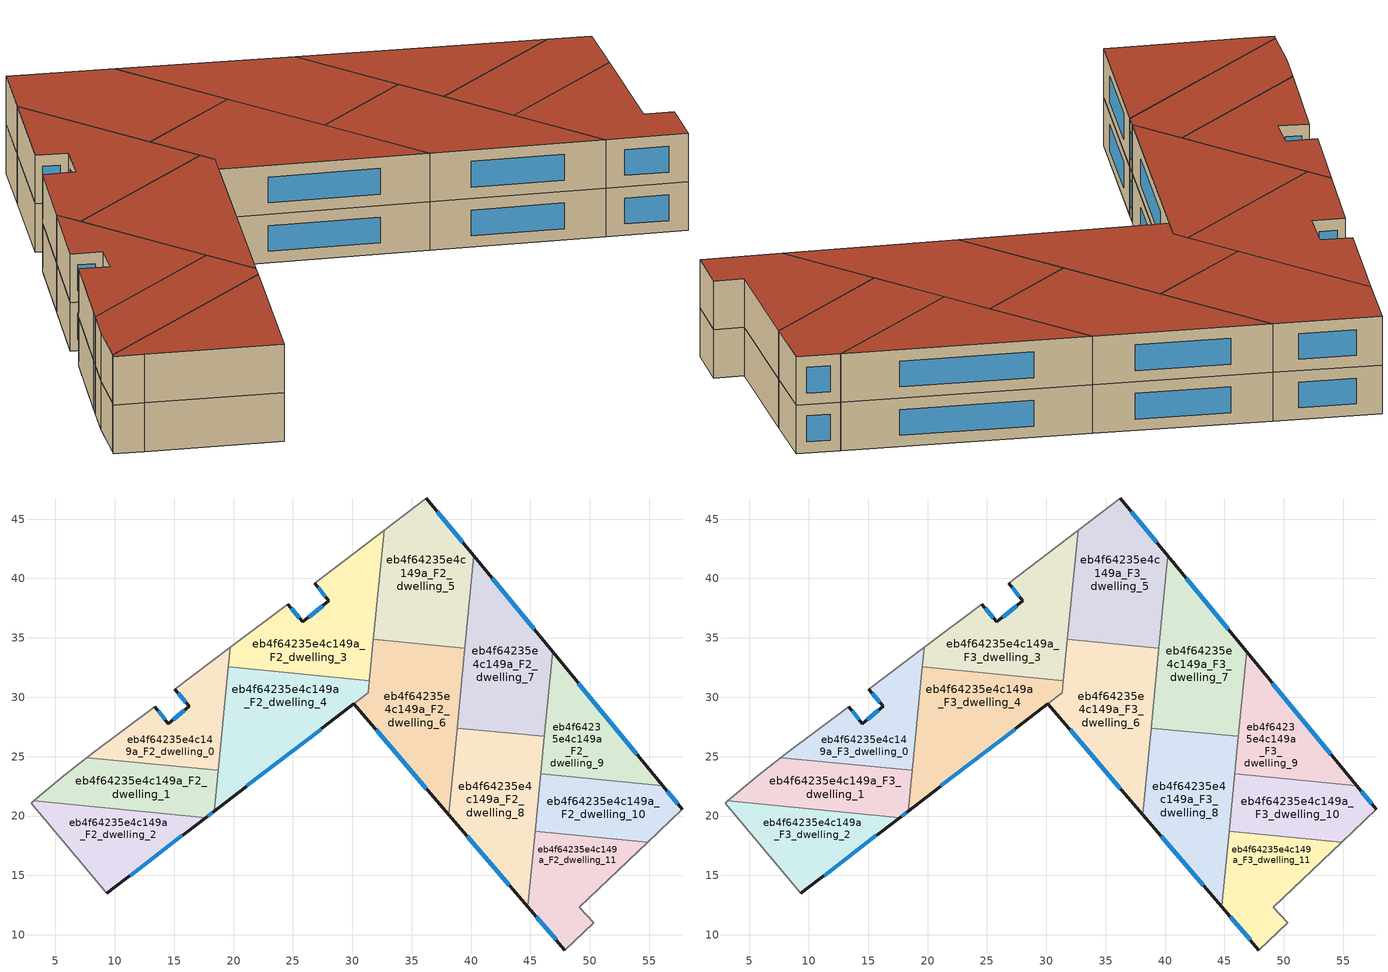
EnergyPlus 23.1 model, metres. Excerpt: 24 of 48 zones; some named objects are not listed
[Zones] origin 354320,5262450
eb4f64235e4c149a_F2_dwelling_0
 floor to eb4f64235e4c149a_F1_dwelling_0 (EU_floor_Construction): 19.72,34.19 18.71,23.84 7.65,24.92 8.09,25.26 13.38,29.2 14.49,27.77 16.26,29.24 15.04,30.69 z6
 wall outside (EU_wall_Construction): 15.04,30.69 16.26,29.24 14.49,27.77 13.38,29.2 z6:9
 wall adiabatic (EU_wall_Construction): 19.72,34.19 15.04,30.69 / 13.38,29.2 8.09,25.26 7.65,24.92 z6:9
 wall to eb4f64235e4c149a_F2_dwelling_1 (EU_wall_Construction): 7.65,24.92 18.71,23.84 z6:9
 wall to eb4f64235e4c149a_F2_dwelling_4 (EU_wall_Construction): 18.71,23.84 19.56,32.55 z6:9
 wall to eb4f64235e4c149a_F2_dwelling_3 (EU_wall_Construction): 19.56,32.55 19.71,34.19 z6:9
 window (EU_Window_Construction): 15.84,28.89 14.91,28.11 / 15.33,30.35 15.97,29.58 / 14.23,28.1 13.64,28.86 z6.7:8.3
eb4f64235e4c149a_F2_dwelling_1
 floor to eb4f64235e4c149a_F1_dwelling_1 (EU_floor_Construction): 18.71,23.84 18.37,20.42 17.65,19.87 3.19,21.27 5.7,23.41 7.65,24.92 z6
 wall outside (EU_wall_Construction): 17.65,19.87 18.37,20.42 z6:9
 wall to eb4f64235e4c149a_F2_dwelling_2 (EU_wall_Construction): 3.19,21.27 17.65,19.87 z6:9
 wall adiabatic (EU_wall_Construction): 7.65,24.92 5.7,23.41 3.19,21.27 z6:9
 wall to eb4f64235e4c149a_F2_dwelling_4 (EU_wall_Construction): 18.37,20.42 18.71,23.84 z6:9
 window (EU_Window_Construction): 17.82,20 18.2,20.29 z6.7:8.3
eb4f64235e4c149a_F2_dwelling_10
 floor to eb4f64235e4c149a_F1_dwelling_10 (EU_floor_Construction): 56.15,22.56 57.79,20.57 54.89,17.8 45.39,18.73 45.86,23.56 z6
 wall outside (EU_wall_Construction): 57.79,20.57 56.15,22.56 z6:9
 wall adiabatic (EU_wall_Construction): 54.89,17.8 57.79,20.57 z6:9
 wall to eb4f64235e4c149a_F2_dwelling_11 (EU_wall_Construction): 45.39,18.73 54.89,17.8 z6:9
 wall to eb4f64235e4c149a_F2_dwelling_9 (EU_wall_Construction): 56.15,22.56 45.86,23.56 z6:9
 wall to eb4f64235e4c149a_F2_dwelling_8 (EU_wall_Construction): 45.86,23.56 45.39,18.73 z6:9
 window (EU_Window_Construction): 57.4,21.03 56.53,22.09 z6.7:8.3
eb4f64235e4c149a_F2_dwelling_11
 floor to eb4f64235e4c149a_F1_dwelling_11 (EU_floor_Construction): 54.89,17.8 49.12,12.31 50.33,11 47.89,8.72 44.77,12.36 45.39,18.73 z6
 wall outside (EU_wall_Construction): 44.77,12.36 47.89,8.72 z6:9
 wall adiabatic (EU_wall_Construction): 47.89,8.72 50.33,11 49.12,12.31 54.89,17.8 z6:9
 wall to eb4f64235e4c149a_F2_dwelling_8 (EU_wall_Construction): 45.39,18.73 44.77,12.36 z6:9
 window (EU_Window_Construction): 45.5,11.51 47.16,9.58 z6.7:8.3
eb4f64235e4c149a_F2_dwelling_2
 floor to eb4f64235e4c149a_F1_dwelling_2 (EU_floor_Construction): 17.65,19.87 9.34,13.49 4.12,19.72 2.96,21.08 3.19,21.27 z6
 wall outside (EU_wall_Construction): 9.34,13.49 17.65,19.87 z6:9
 wall adiabatic (EU_wall_Construction): 3.19,21.27 2.96,21.08 4.12,19.72 9.34,13.49 z6:9
 window (EU_Window_Construction): 11.29,14.98 15.7,18.37 z6.7:8.3
eb4f64235e4c149a_F2_dwelling_3
 floor to eb4f64235e4c149a_F1_dwelling_3 (EU_floor_Construction): 32.67,44.06 31.44,31.39 19.55,32.55 19.72,34.19 24.56,37.83 25.84,36.34 28.02,38.12 26.84,39.61 z6
 wall outside (EU_wall_Construction): 26.84,39.61 28.02,38.12 25.84,36.34 24.56,37.83 z6:9
 wall adiabatic (EU_wall_Construction): 32.67,44.06 26.84,39.61 / 24.56,37.83 19.72,34.19 z6:9
 wall to eb4f64235e4c149a_F2_dwelling_5 (EU_wall_Construction): 31.78,34.87 32.67,44.06 z6:9
 wall to eb4f64235e4c149a_F2_dwelling_4 (EU_wall_Construction): 19.55,32.55 31.44,31.39 z6:9
 wall to eb4f64235e4c149a_F2_dwelling_6 (EU_wall_Construction): 31.44,31.39 31.78,34.87 z6:9
 window (EU_Window_Construction): 27.51,37.7 26.35,36.76 / 27.12,39.26 27.74,38.47 / 25.54,36.69 24.86,37.48 z6.7:8.3
eb4f64235e4c149a_F2_dwelling_4
 floor to eb4f64235e4c149a_F1_dwelling_4 (EU_floor_Construction): 31.44,31.39 31.34,30.38 18.37,20.42 19.55,32.55 z6
 wall outside (EU_wall_Construction): 18.37,20.42 30.13,29.44 z6:9
 wall to eb4f64235e4c149a_F2_dwelling_6 (EU_wall_Construction): 30.13,29.44 31.34,30.37 / 31.34,30.38 31.44,31.39 z6:9
 window (EU_Window_Construction): 21.13,22.54 27.37,27.32 z6.7:8.3
eb4f64235e4c149a_F2_dwelling_5
 floor to eb4f64235e4c149a_F1_dwelling_5 (EU_floor_Construction): 36.22,46.78 40.24,41.9 39.48,34.12 31.78,34.87 32.67,44.06 z6
 wall outside (EU_wall_Construction): 40.24,41.9 36.22,46.78 z6:9
 wall to eb4f64235e4c149a_F2_dwelling_6 (EU_wall_Construction): 31.78,34.87 39.48,34.12 z6:9
 wall adiabatic (EU_wall_Construction): 36.22,46.78 32.67,44.06 z6:9
 wall to eb4f64235e4c149a_F2_dwelling_7 (EU_wall_Construction): 39.48,34.12 40.24,41.9 z6:9
 window (EU_Window_Construction): 39.3,43.04 37.17,45.63 z6.7:8.3
eb4f64235e4c149a_F2_dwelling_6
 floor to eb4f64235e4c149a_F1_dwelling_6 (EU_floor_Construction): 39.48,34.12 38.12,20.12 30.13,29.44 31.34,30.37 31.78,34.87 z6
 wall outside (EU_wall_Construction): 30.13,29.44 38.12,20.12 z6:9
 wall to eb4f64235e4c149a_F2_dwelling_8 (EU_wall_Construction): 38.12,20.12 38.83,27.41 z6:9
 wall to eb4f64235e4c149a_F2_dwelling_7 (EU_wall_Construction): 38.83,27.41 39.48,34.12 z6:9
 window (EU_Window_Construction): 32,27.25 36.24,22.31 z6.7:8.3
eb4f64235e4c149a_F2_dwelling_7
 floor to eb4f64235e4c149a_F1_dwelling_7 (EU_floor_Construction): 40.24,41.9 46.86,33.85 46.17,26.7 38.83,27.41 z6
 wall outside (EU_wall_Construction): 46.86,33.85 40.24,41.9 z6:9
 wall to eb4f64235e4c149a_F2_dwelling_8 (EU_wall_Construction): 38.83,27.41 46.17,26.7 z6:9
 wall to eb4f64235e4c149a_F2_dwelling_9 (EU_wall_Construction): 46.17,26.7 46.86,33.85 z6:9
 window (EU_Window_Construction): 45.31,35.74 41.79,40.01 z6.7:8.3
eb4f64235e4c149a_F2_dwelling_8
 floor to eb4f64235e4c149a_F1_dwelling_8 (EU_floor_Construction): 46.17,26.7 44.77,12.36 38.12,20.12 38.83,27.41 z6
 wall outside (EU_wall_Construction): 38.12,20.12 44.77,12.36 z6:9
 wall to eb4f64235e4c149a_F2_dwelling_9 (EU_wall_Construction): 45.86,23.56 46.17,26.7 z6:9
 window (EU_Window_Construction): 39.68,18.3 43.21,14.18 z6.7:8.3
eb4f64235e4c149a_F2_dwelling_9
 floor to eb4f64235e4c149a_F1_dwelling_9 (EU_floor_Construction): 46.86,33.85 56.15,22.56 45.86,23.56 z6
 wall outside (EU_wall_Construction): 56.15,22.56 46.86,33.85 z6:9
 window (EU_Window_Construction): 53.97,25.21 49.04,31.2 z6.7:8.3
eb4f64235e4c149a_F3_dwelling_0
 floor to eb4f64235e4c149a_F2_dwelling_0 (EU_floor_Construction): 19.72,34.19 18.71,23.84 7.65,24.92 8.09,25.26 13.38,29.2 14.49,27.77 16.26,29.24 15.04,30.69 z9
 wall outside (EU_wall_Construction): 15.04,30.69 16.26,29.24 14.49,27.77 13.38,29.2 z9:12
 wall adiabatic (EU_wall_Construction): 19.72,34.19 15.04,30.69 / 13.38,29.2 8.09,25.26 7.65,24.92 z9:12
 wall to eb4f64235e4c149a_F3_dwelling_1 (EU_wall_Construction): 7.65,24.92 18.71,23.84 z9:12
 wall to eb4f64235e4c149a_F3_dwelling_4 (EU_wall_Construction): 18.71,23.84 19.56,32.55 z9:12
 wall to eb4f64235e4c149a_F3_dwelling_3 (EU_wall_Construction): 19.56,32.55 19.71,34.19 z9:12
 window (EU_Window_Construction): 15.84,28.89 14.91,28.11 / 15.33,30.35 15.97,29.58 / 14.23,28.1 13.64,28.86 z9.7:11.3
 roof outside (EU_roof_Construction): 18.71,23.84 19.72,34.19 15.04,30.69 16.26,29.24 14.49,27.77 13.38,29.2 8.09,25.26 7.65,24.92 z12
eb4f64235e4c149a_F3_dwelling_1
 floor to eb4f64235e4c149a_F2_dwelling_1 (EU_floor_Construction): 18.71,23.84 18.37,20.42 17.65,19.87 3.19,21.27 5.7,23.41 7.65,24.92 z9
 wall outside (EU_wall_Construction): 17.65,19.87 18.37,20.42 z9:12
 wall to eb4f64235e4c149a_F3_dwelling_2 (EU_wall_Construction): 3.19,21.27 17.65,19.87 z9:12
 wall adiabatic (EU_wall_Construction): 7.65,24.92 5.7,23.41 3.19,21.27 z9:12
 wall to eb4f64235e4c149a_F3_dwelling_4 (EU_wall_Construction): 18.37,20.42 18.71,23.84 z9:12
 window (EU_Window_Construction): 17.82,20 18.2,20.29 z9.7:11.3
 roof outside (EU_roof_Construction): 18.37,20.42 18.71,23.84 7.65,24.92 5.7,23.41 3.19,21.27 17.65,19.87 z12
eb4f64235e4c149a_F3_dwelling_10
 floor to eb4f64235e4c149a_F2_dwelling_10 (EU_floor_Construction): 56.15,22.56 57.79,20.57 54.89,17.8 45.39,18.73 45.86,23.56 z9
 wall outside (EU_wall_Construction): 57.79,20.57 56.15,22.56 z9:12
 wall adiabatic (EU_wall_Construction): 54.89,17.8 57.79,20.57 z9:12
 wall to eb4f64235e4c149a_F3_dwelling_11 (EU_wall_Construction): 45.39,18.73 54.89,17.8 z9:12
 wall to eb4f64235e4c149a_F3_dwelling_9 (EU_wall_Construction): 56.15,22.56 45.86,23.56 z9:12
 wall to eb4f64235e4c149a_F3_dwelling_8 (EU_wall_Construction): 45.86,23.56 45.39,18.73 z9:12
 window (EU_Window_Construction): 57.4,21.03 56.53,22.09 z9.7:11.3
 roof outside (EU_roof_Construction): 57.79,20.57 56.15,22.56 45.86,23.56 45.39,18.73 54.89,17.8 z12
eb4f64235e4c149a_F3_dwelling_11
 floor to eb4f64235e4c149a_F2_dwelling_11 (EU_floor_Construction): 54.89,17.8 49.12,12.31 50.33,11 47.89,8.72 44.77,12.36 45.39,18.73 z9
 wall outside (EU_wall_Construction): 44.77,12.36 47.89,8.72 z9:12
 wall adiabatic (EU_wall_Construction): 47.89,8.72 50.33,11 49.12,12.31 54.89,17.8 z9:12
 wall to eb4f64235e4c149a_F3_dwelling_8 (EU_wall_Construction): 45.39,18.73 44.77,12.36 z9:12
 window (EU_Window_Construction): 45.5,11.51 47.16,9.58 z9.7:11.3
 roof outside (EU_roof_Construction): 50.33,11 49.12,12.31 54.89,17.8 45.39,18.73 44.77,12.36 47.89,8.72 z12
eb4f64235e4c149a_F3_dwelling_2
 floor to eb4f64235e4c149a_F2_dwelling_2 (EU_floor_Construction): 17.65,19.87 9.34,13.49 4.12,19.72 2.96,21.08 3.19,21.27 z9
 wall outside (EU_wall_Construction): 9.34,13.49 17.65,19.87 z9:12
 wall adiabatic (EU_wall_Construction): 3.19,21.27 2.96,21.08 4.12,19.72 9.34,13.49 z9:12
 window (EU_Window_Construction): 11.29,14.98 15.7,18.37 z9.7:11.3
 roof outside (EU_roof_Construction): 17.65,19.87 3.19,21.27 2.96,21.08 4.12,19.72 9.34,13.49 z12
eb4f64235e4c149a_F3_dwelling_3
 floor to eb4f64235e4c149a_F2_dwelling_3 (EU_floor_Construction): 32.67,44.06 31.44,31.39 19.55,32.55 19.72,34.19 24.56,37.83 25.84,36.34 28.02,38.12 26.84,39.61 z9
 wall outside (EU_wall_Construction): 26.84,39.61 28.02,38.12 25.84,36.34 24.56,37.83 z9:12
 wall adiabatic (EU_wall_Construction): 32.67,44.06 26.84,39.61 / 24.56,37.83 19.72,34.19 z9:12
 wall to eb4f64235e4c149a_F3_dwelling_5 (EU_wall_Construction): 31.78,34.87 32.67,44.06 z9:12
 wall to eb4f64235e4c149a_F3_dwelling_4 (EU_wall_Construction): 19.55,32.55 31.44,31.39 z9:12
 wall to eb4f64235e4c149a_F3_dwelling_6 (EU_wall_Construction): 31.44,31.39 31.78,34.87 z9:12
 window (EU_Window_Construction): 27.51,37.7 26.35,36.76 / 27.12,39.26 27.74,38.47 / 25.54,36.69 24.86,37.48 z9.7:11.3
 roof outside (EU_roof_Construction): 31.44,31.39 32.67,44.06 26.84,39.61 28.02,38.12 25.84,36.34 24.56,37.83 19.72,34.19 19.55,32.55 z12
eb4f64235e4c149a_F3_dwelling_4
 floor to eb4f64235e4c149a_F2_dwelling_4 (EU_floor_Construction): 31.44,31.39 31.34,30.38 18.37,20.42 19.55,32.55 z9
 wall outside (EU_wall_Construction): 18.37,20.42 30.13,29.44 z9:12
 wall to eb4f64235e4c149a_F3_dwelling_6 (EU_wall_Construction): 30.13,29.44 31.34,30.37 / 31.34,30.38 31.44,31.39 z9:12
 window (EU_Window_Construction): 21.13,22.54 27.37,27.32 z9.7:11.3
 roof outside (EU_roof_Construction): 31.34,30.37 31.44,31.39 19.55,32.55 18.37,20.42 z12
eb4f64235e4c149a_F3_dwelling_5
 floor to eb4f64235e4c149a_F2_dwelling_5 (EU_floor_Construction): 36.22,46.78 40.24,41.9 39.48,34.12 31.78,34.87 32.67,44.06 z9
 wall outside (EU_wall_Construction): 40.24,41.9 36.22,46.78 z9:12
 wall to eb4f64235e4c149a_F3_dwelling_6 (EU_wall_Construction): 31.78,34.87 39.48,34.12 z9:12
 wall adiabatic (EU_wall_Construction): 36.22,46.78 32.67,44.06 z9:12
 wall to eb4f64235e4c149a_F3_dwelling_7 (EU_wall_Construction): 39.48,34.12 40.24,41.9 z9:12
 window (EU_Window_Construction): 39.3,43.04 37.17,45.63 z9.7:11.3
 roof outside (EU_roof_Construction): 39.48,34.12 40.24,41.9 36.22,46.78 32.67,44.06 31.78,34.87 z12
eb4f64235e4c149a_F3_dwelling_6
 floor to eb4f64235e4c149a_F2_dwelling_6 (EU_floor_Construction): 39.48,34.12 38.12,20.12 30.13,29.44 31.34,30.37 31.78,34.87 z9
 wall outside (EU_wall_Construction): 30.13,29.44 38.12,20.12 z9:12
 wall to eb4f64235e4c149a_F3_dwelling_8 (EU_wall_Construction): 38.12,20.12 38.83,27.41 z9:12
 wall to eb4f64235e4c149a_F3_dwelling_7 (EU_wall_Construction): 38.83,27.41 39.48,34.12 z9:12
 window (EU_Window_Construction): 32,27.25 36.24,22.31 z9.7:11.3
 roof outside (EU_roof_Construction): 38.12,20.12 39.48,34.12 31.78,34.87 31.34,30.37 30.13,29.44 z12
eb4f64235e4c149a_F3_dwelling_7
 floor to eb4f64235e4c149a_F2_dwelling_7 (EU_floor_Construction): 40.24,41.9 46.86,33.85 46.17,26.7 38.83,27.41 z9
 wall outside (EU_wall_Construction): 46.86,33.85 40.24,41.9 z9:12
 wall to eb4f64235e4c149a_F3_dwelling_8 (EU_wall_Construction): 38.83,27.41 46.17,26.7 z9:12
 wall to eb4f64235e4c149a_F3_dwelling_9 (EU_wall_Construction): 46.17,26.7 46.86,33.85 z9:12
 window (EU_Window_Construction): 45.31,35.74 41.79,40.01 z9.7:11.3
 roof outside (EU_roof_Construction): 46.17,26.7 46.86,33.85 40.24,41.9 38.83,27.41 z12
eb4f64235e4c149a_F3_dwelling_8
 floor to eb4f64235e4c149a_F2_dwelling_8 (EU_floor_Construction): 46.17,26.7 44.77,12.36 38.12,20.12 38.83,27.41 z9
 wall outside (EU_wall_Construction): 38.12,20.12 44.77,12.36 z9:12
 wall to eb4f64235e4c149a_F3_dwelling_9 (EU_wall_Construction): 45.86,23.56 46.17,26.7 z9:12
 window (EU_Window_Construction): 39.68,18.3 43.21,14.18 z9.7:11.3
 roof outside (EU_roof_Construction): 44.77,12.36 46.17,26.7 38.83,27.41 38.12,20.12 z12
eb4f64235e4c149a_F3_dwelling_9
 floor to eb4f64235e4c149a_F2_dwelling_9 (EU_floor_Construction): 46.86,33.85 56.15,22.56 45.86,23.56 z9
 wall outside (EU_wall_Construction): 56.15,22.56 46.86,33.85 z9:12
 window (EU_Window_Construction): 53.97,25.21 49.04,31.2 z9.7:11.3
 roof outside (EU_roof_Construction): 56.15,22.56 46.86,33.85 45.86,23.56 z12
[Building]
EU S2 Campaign: North Axis=0; Terrain=City; Solar Distribution=FullExterior
[Site:Location]
Budapest.Ferenc.Liszt.Intl.AP: Latitude=47.437; Longitude=19.256; Time Zone=1; Elevation=185
[SizingPeriod:WeatherFileDays]
AnnualSizingPeriod: Begin Month=1; Begin Day of Month=1; End Month=12; End Day of Month=31; Day of Week for Start Day=Monday; Use Weather File Daylight Saving Period=No; Use Weather File Rain and Snow Indicators=No
[MATERIAL]
EU_InternalMass_Material: Roughness=MediumRough; Thickness=0.1; Conductivity=1; Density=1800; Specific Heat=900; Thermal Absorptance=0.9; Solar Absorptance=0.7; Visible Absorptance=0.7
[MATERIAL:NOMASS] Roughness=MediumRough; Thermal Absorptance=0.9; Solar Absorptance=0.7; Visible Absorptance=0.7
Name | Thermal Resistance
EU_wall_NoMass | 0.832559
EU_roof_NoMass | 1.39638
EU_floor_NoMass | 0.872794
[WINDOWMATERIAL:SIMPLEGLAZINGSYSTEM]
EU_Window_SimpleGlazing: UFactor=2.79869; Solar Heat Gain Coefficient=0.75; Visible Transmittance=0.75
[CONSTRUCTION]
EU_wall_Construction: EU_wall_NoMass
EU_roof_Construction: EU_roof_NoMass
EU_floor_Construction: EU_floor_NoMass
EU_Window_Construction: EU_Window_SimpleGlazing
EU_InternalMass_Construction: EU_InternalMass_Material
[ZONE] Type=1; Multiplier=1; Ceiling Height=autocalculate; Floor Area=autocalculate; Part of Total Floor Area=Yes
Name | Volume
eb4f64235e4c149a_F2_dwelling_0; eb4f64235e4c149a_F3_dwelling_0 | 160.243
eb4f64235e4c149a_F2_dwelling_1; eb4f64235e4c149a_F3_dwelling_1 | 160.213
eb4f64235e4c149a_F2_dwelling_10; eb4f64235e4c149a_F3_dwelling_10 | 160.207
eb4f64235e4c149a_F2_dwelling_11; eb4f64235e4c149a_F3_dwelling_11 | 160.247
eb4f64235e4c149a_F2_dwelling_2; eb4f64235e4c149a_F3_dwelling_2 | 160.238
eb4f64235e4c149a_F2_dwelling_3; eb4f64235e4c149a_F3_dwelling_3 | 240.342
eb4f64235e4c149a_F2_dwelling_4; eb4f64235e4c149a_F3_dwelling_4 | 236.677
eb4f64235e4c149a_F2_dwelling_5; eb4f64235e4c149a_F3_dwelling_5 | 240.314
eb4f64235e4c149a_F2_dwelling_6; eb4f64235e4c149a_F3_dwelling_6 | 243.89
eb4f64235e4c149a_F2_dwelling_7; eb4f64235e4c149a_F3_dwelling_7 | 240.33
eb4f64235e4c149a_F2_dwelling_8; eb4f64235e4c149a_F3_dwelling_8 | 240.329
eb4f64235e4c149a_F2_dwelling_9; eb4f64235e4c149a_F3_dwelling_9 | 160.221
[INTERNALMASS] Construction=EU_InternalMass_Construction
Name | Zone or ZoneList | Surface Area
eb4f64235e4c149a_F2_dwelling_0_EU_InternalMass | eb4f64235e4c149a_F2_dwelling_0 | 53.4145
eb4f64235e4c149a_F2_dwelling_1_EU_InternalMass | eb4f64235e4c149a_F2_dwelling_1 | 53.4041
eb4f64235e4c149a_F2_dwelling_2_EU_InternalMass | eb4f64235e4c149a_F2_dwelling_2 | 53.4128
eb4f64235e4c149a_F2_dwelling_3_EU_InternalMass | eb4f64235e4c149a_F2_dwelling_3 | 80.1141
eb4f64235e4c149a_F2_dwelling_4_EU_InternalMass | eb4f64235e4c149a_F2_dwelling_4 | 78.9236
eb4f64235e4c149a_F2_dwelling_5_EU_InternalMass | eb4f64235e4c149a_F2_dwelling_5 | 80.1044
eb4f64235e4c149a_F2_dwelling_6_EU_InternalMass | eb4f64235e4c149a_F2_dwelling_6 | 81.2942
eb4f64235e4c149a_F2_dwelling_7_EU_InternalMass | eb4f64235e4c149a_F2_dwelling_7 | 80.1102
eb4f64235e4c149a_F2_dwelling_8_EU_InternalMass | eb4f64235e4c149a_F2_dwelling_8 | 80.1098
eb4f64235e4c149a_F2_dwelling_9_EU_InternalMass | eb4f64235e4c149a_F2_dwelling_9 | 53.407
eb4f64235e4c149a_F2_dwelling_10_EU_InternalMass | eb4f64235e4c149a_F2_dwelling_10 | 53.4026
eb4f64235e4c149a_F2_dwelling_11_EU_InternalMass | eb4f64235e4c149a_F2_dwelling_11 | 53.4156
eb4f64235e4c149a_F3_dwelling_0_EU_InternalMass | eb4f64235e4c149a_F3_dwelling_0 | 53.4145
eb4f64235e4c149a_F3_dwelling_1_EU_InternalMass | eb4f64235e4c149a_F3_dwelling_1 | 53.4041
eb4f64235e4c149a_F3_dwelling_2_EU_InternalMass | eb4f64235e4c149a_F3_dwelling_2 | 53.4128
eb4f64235e4c149a_F3_dwelling_3_EU_InternalMass | eb4f64235e4c149a_F3_dwelling_3 | 80.1141
eb4f64235e4c149a_F3_dwelling_4_EU_InternalMass | eb4f64235e4c149a_F3_dwelling_4 | 78.9236
eb4f64235e4c149a_F3_dwelling_5_EU_InternalMass | eb4f64235e4c149a_F3_dwelling_5 | 80.1044
eb4f64235e4c149a_F3_dwelling_6_EU_InternalMass | eb4f64235e4c149a_F3_dwelling_6 | 81.2942
eb4f64235e4c149a_F3_dwelling_7_EU_InternalMass | eb4f64235e4c149a_F3_dwelling_7 | 80.1102
eb4f64235e4c149a_F3_dwelling_8_EU_InternalMass | eb4f64235e4c149a_F3_dwelling_8 | 80.1098
eb4f64235e4c149a_F3_dwelling_9_EU_InternalMass | eb4f64235e4c149a_F3_dwelling_9 | 53.407
eb4f64235e4c149a_F3_dwelling_10_EU_InternalMass | eb4f64235e4c149a_F3_dwelling_10 | 53.4026
eb4f64235e4c149a_F3_dwelling_11_EU_InternalMass | eb4f64235e4c149a_F3_dwelling_11 | 53.4156
[OTHEREQUIPMENT] Fuel Type=Electricity; Design Level Calculation Method=Watts/Area; Power per Zone Floor Area=1; Fraction Latent=0; Fraction Radiant=0; Fraction Lost=0; Carbon Dioxide Generation Rate=0; EndUse Subcategory=EU_Step8_InternalGains
Name | Zone or ZoneList or Space or SpaceList | Schedule
EU_Step8_InternalGain_eb4f64235e4c149a_F2_dwelling_0_f000 | eb4f64235e4c149a_F2_dwelling_0 | EU_Step8_GainSchedule_eb4f64235e4c149a_F2_dwelling_0_f000
EU_Step8_InternalGain_eb4f64235e4c149a_F2_dwelling_1_f000 | eb4f64235e4c149a_F2_dwelling_1 | EU_Step8_GainSchedule_eb4f64235e4c149a_F2_dwelling_1_f000
EU_Step8_InternalGain_eb4f64235e4c149a_F2_dwelling_2_f000 | eb4f64235e4c149a_F2_dwelling_2 | EU_Step8_GainSchedule_eb4f64235e4c149a_F2_dwelling_2_f000
EU_Step8_InternalGain_eb4f64235e4c149a_F2_dwelling_3_f000 | eb4f64235e4c149a_F2_dwelling_3 | EU_Step8_GainSchedule_eb4f64235e4c149a_F2_dwelling_3_f000
EU_Step8_InternalGain_eb4f64235e4c149a_F2_dwelling_4_f000 | eb4f64235e4c149a_F2_dwelling_4 | EU_Step8_GainSchedule_eb4f64235e4c149a_F2_dwelling_4_f000
EU_Step8_InternalGain_eb4f64235e4c149a_F2_dwelling_5_f000 | eb4f64235e4c149a_F2_dwelling_5 | EU_Step8_GainSchedule_eb4f64235e4c149a_F2_dwelling_5_f000
EU_Step8_InternalGain_eb4f64235e4c149a_F2_dwelling_6_f000 | eb4f64235e4c149a_F2_dwelling_6 | EU_Step8_GainSchedule_eb4f64235e4c149a_F2_dwelling_6_f000
EU_Step8_InternalGain_eb4f64235e4c149a_F2_dwelling_7_f000 | eb4f64235e4c149a_F2_dwelling_7 | EU_Step8_GainSchedule_eb4f64235e4c149a_F2_dwelling_7_f000
EU_Step8_InternalGain_eb4f64235e4c149a_F2_dwelling_8_f000 | eb4f64235e4c149a_F2_dwelling_8 | EU_Step8_GainSchedule_eb4f64235e4c149a_F2_dwelling_8_f000
EU_Step8_InternalGain_eb4f64235e4c149a_F2_dwelling_9_f000 | eb4f64235e4c149a_F2_dwelling_9 | EU_Step8_GainSchedule_eb4f64235e4c149a_F2_dwelling_9_f000
EU_Step8_InternalGain_eb4f64235e4c149a_F2_dwelling_10_f000 | eb4f64235e4c149a_F2_dwelling_10 | EU_Step8_GainSchedule_eb4f64235e4c149a_F2_dwelling_10_f000
EU_Step8_InternalGain_eb4f64235e4c149a_F2_dwelling_11_f000 | eb4f64235e4c149a_F2_dwelling_11 | EU_Step8_GainSchedule_eb4f64235e4c149a_F2_dwelling_11_f000
EU_Step8_InternalGain_eb4f64235e4c149a_F3_dwelling_0_f000 | eb4f64235e4c149a_F3_dwelling_0 | EU_Step8_GainSchedule_eb4f64235e4c149a_F3_dwelling_0_f000
EU_Step8_InternalGain_eb4f64235e4c149a_F3_dwelling_1_f000 | eb4f64235e4c149a_F3_dwelling_1 | EU_Step8_GainSchedule_eb4f64235e4c149a_F3_dwelling_1_f000
EU_Step8_InternalGain_eb4f64235e4c149a_F3_dwelling_2_f000 | eb4f64235e4c149a_F3_dwelling_2 | EU_Step8_GainSchedule_eb4f64235e4c149a_F3_dwelling_2_f000
EU_Step8_InternalGain_eb4f64235e4c149a_F3_dwelling_3_f000 | eb4f64235e4c149a_F3_dwelling_3 | EU_Step8_GainSchedule_eb4f64235e4c149a_F3_dwelling_3_f000
EU_Step8_InternalGain_eb4f64235e4c149a_F3_dwelling_4_f000 | eb4f64235e4c149a_F3_dwelling_4 | EU_Step8_GainSchedule_eb4f64235e4c149a_F3_dwelling_4_f000
EU_Step8_InternalGain_eb4f64235e4c149a_F3_dwelling_5_f000 | eb4f64235e4c149a_F3_dwelling_5 | EU_Step8_GainSchedule_eb4f64235e4c149a_F3_dwelling_5_f000
EU_Step8_InternalGain_eb4f64235e4c149a_F3_dwelling_6_f000 | eb4f64235e4c149a_F3_dwelling_6 | EU_Step8_GainSchedule_eb4f64235e4c149a_F3_dwelling_6_f000
EU_Step8_InternalGain_eb4f64235e4c149a_F3_dwelling_7_f000 | eb4f64235e4c149a_F3_dwelling_7 | EU_Step8_GainSchedule_eb4f64235e4c149a_F3_dwelling_7_f000
EU_Step8_InternalGain_eb4f64235e4c149a_F3_dwelling_8_f000 | eb4f64235e4c149a_F3_dwelling_8 | EU_Step8_GainSchedule_eb4f64235e4c149a_F3_dwelling_8_f000
EU_Step8_InternalGain_eb4f64235e4c149a_F3_dwelling_9_f000 | eb4f64235e4c149a_F3_dwelling_9 | EU_Step8_GainSchedule_eb4f64235e4c149a_F3_dwelling_9_f000
EU_Step8_InternalGain_eb4f64235e4c149a_F3_dwelling_10_f000 | eb4f64235e4c149a_F3_dwelling_10 | EU_Step8_GainSchedule_eb4f64235e4c149a_F3_dwelling_10_f000
EU_Step8_InternalGain_eb4f64235e4c149a_F3_dwelling_11_f000 | eb4f64235e4c149a_F3_dwelling_11 | EU_Step8_GainSchedule_eb4f64235e4c149a_F3_dwelling_11_f000
[ZONEVENTILATION:DESIGNFLOWRATE] Schedule=EU_AlwaysOn; Design Flow Rate Calculation Method=AirChanges/Hour; Air Changes per Hour=0.475469; Ventilation Type=Natural; Fan Pressure Rise=0; Fan Total Efficiency=1; Constant Term Coefficient=1; Temperature Term Coefficient=0; Velocity Term Coefficient=0; Velocity Squared Term Coefficient=0; Minimum Indoor Temperature=-100; Maximum Indoor Temperature=100; Delta Temperature=-100; Minimum Outdoor Temperature=-100; Maximum Outdoor Temperature=100; Maximum Wind Speed=40
Name | Zone or ZoneList or Space or SpaceList
EU_ConstantAir_eb4f64235e4c149a_F2_dwelling_0 | eb4f64235e4c149a_F2_dwelling_0
EU_ConstantAir_eb4f64235e4c149a_F2_dwelling_1 | eb4f64235e4c149a_F2_dwelling_1
EU_ConstantAir_eb4f64235e4c149a_F2_dwelling_2 | eb4f64235e4c149a_F2_dwelling_2
EU_ConstantAir_eb4f64235e4c149a_F2_dwelling_3 | eb4f64235e4c149a_F2_dwelling_3
EU_ConstantAir_eb4f64235e4c149a_F2_dwelling_4 | eb4f64235e4c149a_F2_dwelling_4
EU_ConstantAir_eb4f64235e4c149a_F2_dwelling_5 | eb4f64235e4c149a_F2_dwelling_5
EU_ConstantAir_eb4f64235e4c149a_F2_dwelling_6 | eb4f64235e4c149a_F2_dwelling_6
EU_ConstantAir_eb4f64235e4c149a_F2_dwelling_7 | eb4f64235e4c149a_F2_dwelling_7
EU_ConstantAir_eb4f64235e4c149a_F2_dwelling_8 | eb4f64235e4c149a_F2_dwelling_8
EU_ConstantAir_eb4f64235e4c149a_F2_dwelling_9 | eb4f64235e4c149a_F2_dwelling_9
EU_ConstantAir_eb4f64235e4c149a_F2_dwelling_10 | eb4f64235e4c149a_F2_dwelling_10
EU_ConstantAir_eb4f64235e4c149a_F2_dwelling_11 | eb4f64235e4c149a_F2_dwelling_11
EU_ConstantAir_eb4f64235e4c149a_F3_dwelling_0 | eb4f64235e4c149a_F3_dwelling_0
EU_ConstantAir_eb4f64235e4c149a_F3_dwelling_1 | eb4f64235e4c149a_F3_dwelling_1
EU_ConstantAir_eb4f64235e4c149a_F3_dwelling_2 | eb4f64235e4c149a_F3_dwelling_2
EU_ConstantAir_eb4f64235e4c149a_F3_dwelling_3 | eb4f64235e4c149a_F3_dwelling_3
EU_ConstantAir_eb4f64235e4c149a_F3_dwelling_4 | eb4f64235e4c149a_F3_dwelling_4
EU_ConstantAir_eb4f64235e4c149a_F3_dwelling_5 | eb4f64235e4c149a_F3_dwelling_5
EU_ConstantAir_eb4f64235e4c149a_F3_dwelling_6 | eb4f64235e4c149a_F3_dwelling_6
EU_ConstantAir_eb4f64235e4c149a_F3_dwelling_7 | eb4f64235e4c149a_F3_dwelling_7
EU_ConstantAir_eb4f64235e4c149a_F3_dwelling_8 | eb4f64235e4c149a_F3_dwelling_8
EU_ConstantAir_eb4f64235e4c149a_F3_dwelling_9 | eb4f64235e4c149a_F3_dwelling_9
EU_ConstantAir_eb4f64235e4c149a_F3_dwelling_10 | eb4f64235e4c149a_F3_dwelling_10
EU_ConstantAir_eb4f64235e4c149a_F3_dwelling_11 | eb4f64235e4c149a_F3_dwelling_11
[HVACTEMPLATE:ZONE:IDEALLOADSAIRSYSTEM] System Availability Schedule=EU_AlwaysOn; Maximum Heating Supply Air Temperature=50; Minimum Cooling Supply Air Temperature=13; Maximum Heating Supply Air Humidity Ratio=0.0156; Minimum Cooling Supply Air Humidity Ratio=0.0077; Heating Limit=NoLimit; Cooling Limit=NoLimit; Heating Availability Schedule=EU_AlwaysOn; Cooling Availability Schedule=EU_CoolingOff; Dehumidification Control Type=ConstantSensibleHeatRatio; Cooling Sensible Heat Ratio=0.7; Dehumidification Setpoint=60; Humidification Control Type=None; Humidification Setpoint=30; Outdoor Air Method=None; Outdoor Air Flow Rate per Person=0.00944; Outdoor Air Flow Rate per Zone Floor Area=0; Outdoor Air Flow Rate per Zone=0; Demand Controlled Ventilation Type=None; Outdoor Air Economizer Type=NoEconomizer; Heat Recovery Type=None; Sensible Heat Recovery Effectiveness=0.7; Latent Heat Recovery Effectiveness=0.65
Name | Template Thermostat
eb4f64235e4c149a_F2_dwelling_0 | EU_HeatOnly_eb4f64235e4c149a_F2_dwelling_0
eb4f64235e4c149a_F2_dwelling_1 | EU_HeatOnly_eb4f64235e4c149a_F2_dwelling_1
eb4f64235e4c149a_F2_dwelling_2 | EU_HeatOnly_eb4f64235e4c149a_F2_dwelling_2
eb4f64235e4c149a_F2_dwelling_3 | EU_HeatOnly_eb4f64235e4c149a_F2_dwelling_3
eb4f64235e4c149a_F2_dwelling_4 | EU_HeatOnly_eb4f64235e4c149a_F2_dwelling_4
eb4f64235e4c149a_F2_dwelling_5 | EU_HeatOnly_eb4f64235e4c149a_F2_dwelling_5
eb4f64235e4c149a_F2_dwelling_6 | EU_HeatOnly_eb4f64235e4c149a_F2_dwelling_6
eb4f64235e4c149a_F2_dwelling_7 | EU_HeatOnly_eb4f64235e4c149a_F2_dwelling_7
eb4f64235e4c149a_F2_dwelling_8 | EU_HeatOnly_eb4f64235e4c149a_F2_dwelling_8
eb4f64235e4c149a_F2_dwelling_9 | EU_HeatOnly_eb4f64235e4c149a_F2_dwelling_9
eb4f64235e4c149a_F2_dwelling_10 | EU_HeatOnly_eb4f64235e4c149a_F2_dwelling_10
eb4f64235e4c149a_F2_dwelling_11 | EU_HeatOnly_eb4f64235e4c149a_F2_dwelling_11
eb4f64235e4c149a_F3_dwelling_0 | EU_HeatOnly_eb4f64235e4c149a_F3_dwelling_0
eb4f64235e4c149a_F3_dwelling_1 | EU_HeatOnly_eb4f64235e4c149a_F3_dwelling_1
eb4f64235e4c149a_F3_dwelling_2 | EU_HeatOnly_eb4f64235e4c149a_F3_dwelling_2
eb4f64235e4c149a_F3_dwelling_3 | EU_HeatOnly_eb4f64235e4c149a_F3_dwelling_3
eb4f64235e4c149a_F3_dwelling_4 | EU_HeatOnly_eb4f64235e4c149a_F3_dwelling_4
eb4f64235e4c149a_F3_dwelling_5 | EU_HeatOnly_eb4f64235e4c149a_F3_dwelling_5
eb4f64235e4c149a_F3_dwelling_6 | EU_HeatOnly_eb4f64235e4c149a_F3_dwelling_6
eb4f64235e4c149a_F3_dwelling_7 | EU_HeatOnly_eb4f64235e4c149a_F3_dwelling_7
eb4f64235e4c149a_F3_dwelling_8 | EU_HeatOnly_eb4f64235e4c149a_F3_dwelling_8
eb4f64235e4c149a_F3_dwelling_9 | EU_HeatOnly_eb4f64235e4c149a_F3_dwelling_9
eb4f64235e4c149a_F3_dwelling_10 | EU_HeatOnly_eb4f64235e4c149a_F3_dwelling_10
eb4f64235e4c149a_F3_dwelling_11 | EU_HeatOnly_eb4f64235e4c149a_F3_dwelling_11
[SIZING:ZONE] Zone Cooling Design Supply Air Temperature Input Method=SupplyAirTemperature; Zone Cooling Design Supply Air Temperature=13; Zone Heating Design Supply Air Temperature Input Method=SupplyAirTemperature; Zone Heating Design Supply Air Temperature=50; Zone Cooling Design Supply Air Humidity Ratio=0.008; Zone Heating Design Supply Air Humidity Ratio=0.008; Cooling Design Air Flow Method=DesignDay; Cooling Design Air Flow Rate=0; Cooling Minimum Air Flow per Zone Floor Area=0.000762; Cooling Minimum Air Flow=0; Cooling Minimum Air Flow Fraction=0.2; Heating Design Air Flow Method=DesignDay; Heating Design Air Flow Rate=0; Heating Maximum Air Flow per Zone Floor Area=0.002032; Heating Maximum Air Flow=0.141576; Heating Maximum Air Flow Fraction=0.3; Account for Dedicated Outdoor Air System=No; Dedicated Outdoor Air System Control Strategy=NeutralSupplyAir; Dedicated Outdoor Air Low Setpoint Temperature for Design=autosize; Dedicated Outdoor Air High Setpoint Temperature for Design=autosize; Zone Load Sizing Method=Sensible Load Only No Latent Load; Zone Latent Cooling Design Supply Air Humidity Ratio Input Method=HumidityRatioDifference; Zone Cooling Design Supply Air Humidity Ratio Difference=0.005; Zone Latent Heating Design Supply Air Humidity Ratio Input Method=HumidityRatioDifference; Zone Humidification Design Supply Air Humidity Ratio Difference=0.005
eb4f64235e4c149a_F2_dwelling_0; eb4f64235e4c149a_F2_dwelling_1; eb4f64235e4c149a_F2_dwelling_2; eb4f64235e4c149a_F2_dwelling_3; eb4f64235e4c149a_F2_dwelling_4; eb4f64235e4c149a_F2_dwelling_5; eb4f64235e4c149a_F2_dwelling_6; eb4f64235e4c149a_F2_dwelling_7; eb4f64235e4c149a_F2_dwelling_8; eb4f64235e4c149a_F2_dwelling_9; eb4f64235e4c149a_F2_dwelling_10; eb4f64235e4c149a_F2_dwelling_11; eb4f64235e4c149a_F3_dwelling_0; eb4f64235e4c149a_F3_dwelling_1; eb4f64235e4c149a_F3_dwelling_2; eb4f64235e4c149a_F3_dwelling_3; eb4f64235e4c149a_F3_dwelling_4; eb4f64235e4c149a_F3_dwelling_5; eb4f64235e4c149a_F3_dwelling_6; eb4f64235e4c149a_F3_dwelling_7; eb4f64235e4c149a_F3_dwelling_8; eb4f64235e4c149a_F3_dwelling_9; eb4f64235e4c149a_F3_dwelling_10; eb4f64235e4c149a_F3_dwelling_11
[SCHEDULE:CONSTANT]
Name | Hourly Value
EU_AlwaysOn | 1
EU_CoolingOff | 0
[SCHEDULE:FILE] Column Number=1; Rows to Skip at Top=0; Number of Hours of Data=8760; Column Separator=Comma; Interpolate to Timestep=No; Minutes per Item=60; Adjust Schedule for Daylight Savings=Yes
Name | File
EU_Step8_GainSchedule_eb4f64235e4c149a_F2_dwelling_0_f000 | ../../schedules/eb4f64235e4c149a/eb4f64235e4c149a_F2_dwelling_0_f000_gain.csv
EU_Step8_GainSchedule_eb4f64235e4c149a_F2_dwelling_1_f000 | ../../schedules/eb4f64235e4c149a/eb4f64235e4c149a_F2_dwelling_1_f000_gain.csv
EU_Step8_GainSchedule_eb4f64235e4c149a_F2_dwelling_2_f000 | ../../schedules/eb4f64235e4c149a/eb4f64235e4c149a_F2_dwelling_2_f000_gain.csv
EU_Step8_GainSchedule_eb4f64235e4c149a_F2_dwelling_3_f000 | ../../schedules/eb4f64235e4c149a/eb4f64235e4c149a_F2_dwelling_3_f000_gain.csv
EU_Step8_GainSchedule_eb4f64235e4c149a_F2_dwelling_4_f000 | ../../schedules/eb4f64235e4c149a/eb4f64235e4c149a_F2_dwelling_4_f000_gain.csv
EU_Step8_GainSchedule_eb4f64235e4c149a_F2_dwelling_5_f000 | ../../schedules/eb4f64235e4c149a/eb4f64235e4c149a_F2_dwelling_5_f000_gain.csv
EU_Step8_GainSchedule_eb4f64235e4c149a_F2_dwelling_6_f000 | ../../schedules/eb4f64235e4c149a/eb4f64235e4c149a_F2_dwelling_6_f000_gain.csv
EU_Step8_GainSchedule_eb4f64235e4c149a_F2_dwelling_7_f000 | ../../schedules/eb4f64235e4c149a/eb4f64235e4c149a_F2_dwelling_7_f000_gain.csv
EU_Step8_GainSchedule_eb4f64235e4c149a_F2_dwelling_8_f000 | ../../schedules/eb4f64235e4c149a/eb4f64235e4c149a_F2_dwelling_8_f000_gain.csv
EU_Step8_GainSchedule_eb4f64235e4c149a_F2_dwelling_9_f000 | ../../schedules/eb4f64235e4c149a/eb4f64235e4c149a_F2_dwelling_9_f000_gain.csv
EU_Step8_GainSchedule_eb4f64235e4c149a_F2_dwelling_10_f000 | ../../schedules/eb4f64235e4c149a/eb4f64235e4c149a_F2_dwelling_10_f000_gain.csv
EU_Step8_GainSchedule_eb4f64235e4c149a_F2_dwelling_11_f000 | ../../schedules/eb4f64235e4c149a/eb4f64235e4c149a_F2_dwelling_11_f000_gain.csv
EU_Step8_GainSchedule_eb4f64235e4c149a_F3_dwelling_0_f000 | ../../schedules/eb4f64235e4c149a/eb4f64235e4c149a_F3_dwelling_0_f000_gain.csv
EU_Step8_GainSchedule_eb4f64235e4c149a_F3_dwelling_1_f000 | ../../schedules/eb4f64235e4c149a/eb4f64235e4c149a_F3_dwelling_1_f000_gain.csv
EU_Step8_GainSchedule_eb4f64235e4c149a_F3_dwelling_2_f000 | ../../schedules/eb4f64235e4c149a/eb4f64235e4c149a_F3_dwelling_2_f000_gain.csv
EU_Step8_GainSchedule_eb4f64235e4c149a_F3_dwelling_3_f000 | ../../schedules/eb4f64235e4c149a/eb4f64235e4c149a_F3_dwelling_3_f000_gain.csv
EU_Step8_GainSchedule_eb4f64235e4c149a_F3_dwelling_4_f000 | ../../schedules/eb4f64235e4c149a/eb4f64235e4c149a_F3_dwelling_4_f000_gain.csv
EU_Step8_GainSchedule_eb4f64235e4c149a_F3_dwelling_5_f000 | ../../schedules/eb4f64235e4c149a/eb4f64235e4c149a_F3_dwelling_5_f000_gain.csv
EU_Step8_GainSchedule_eb4f64235e4c149a_F3_dwelling_6_f000 | ../../schedules/eb4f64235e4c149a/eb4f64235e4c149a_F3_dwelling_6_f000_gain.csv
EU_Step8_GainSchedule_eb4f64235e4c149a_F3_dwelling_7_f000 | ../../schedules/eb4f64235e4c149a/eb4f64235e4c149a_F3_dwelling_7_f000_gain.csv
EU_Step8_GainSchedule_eb4f64235e4c149a_F3_dwelling_8_f000 | ../../schedules/eb4f64235e4c149a/eb4f64235e4c149a_F3_dwelling_8_f000_gain.csv
EU_Step8_GainSchedule_eb4f64235e4c149a_F3_dwelling_9_f000 | ../../schedules/eb4f64235e4c149a/eb4f64235e4c149a_F3_dwelling_9_f000_gain.csv
EU_Step8_GainSchedule_eb4f64235e4c149a_F3_dwelling_10_f000 | ../../schedules/eb4f64235e4c149a/eb4f64235e4c149a_F3_dwelling_10_f000_gain.csv
EU_Step8_GainSchedule_eb4f64235e4c149a_F3_dwelling_11_f000 | ../../schedules/eb4f64235e4c149a/eb4f64235e4c149a_F3_dwelling_11_f000_gain.csv
